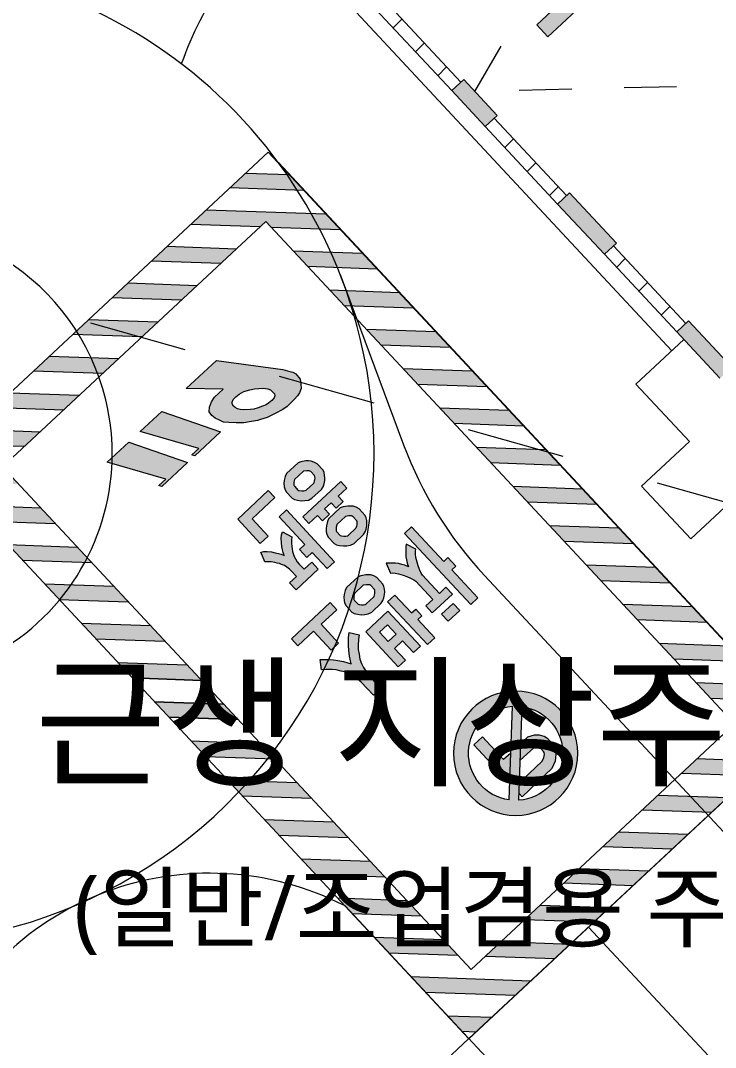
# Model space of a CAD drawing. Header units: millimetres. Extents: x -71377 to 516042, y -145869 to 441446.
# Drawn here: x 170572 to 181189, y 77446 to 93137 of the extents above; entities that cross this region are included whole.
import ezdxf

# ---------------------------------------------------------------- set-up
doc = ezdxf.new("R2010")
doc.units = ezdxf.units.MM
doc.header["$LTSCALE"] = 1000
doc.linetypes.add('_점선_M_', pattern=[3, 1.5, -1.5])
doc.linetypes.add('_점선_S_', pattern=[1.6, 0.8, -0.8])
for name, color, linetype, lineweight in [('01', 1, 'Continuous', 5), ('04', 4, 'Continuous', 5), ('06', 6, 'Continuous', 5), ('08', 8, 'Continuous', 5), ('A-ele-8', 8, 'Continuous', 5), ('A-fnsh', 5, 'Continuous', 5), ('A-hat', 251, 'Continuous', 5), ('A-text-1', 3, 'Continuous', 5), ('A_bwall', 3, 'Continuous', 5), ('A_cwall', 2, 'Continuous', 5), ('AA_dash_M_', 7, '_점선_M_', 5), ('AA_오픈', 8, '_점선_S_', 5), ('조경라인_dwg', 8, 'Continuous', 5)]:
    doc.layers.add(name, color=color, linetype=linetype, lineweight=lineweight)
doc.styles.add('나눔고딕_5', font='NanumGothic.ttf', dxfattribs={"height": 1000})
doc.styles.add('나눔고딕_6', font='NanumGothic.ttf', dxfattribs={"height": 1600})
pattern_1 = [(45, (165969.5, 243949.9), (-353.5534, 353.5534), [])]

# ---------------------------------------------------------------- blocks, each defined once
blk = doc.blocks.new('조경라인_dwg_소방차전용주차구역_7x12_-7862189-지반층 배치도')
at = {"layer": '08'}
h = blk.add_hatch(color=256, dxfattribs=at)
h.paths.add_polyline_path([(157, 12000), (482, 12000), (0, 11518), (0, 11843)])
h.paths.add_polyline_path([(977, 12000), (1303, 12000), (0, 10697), (0, 11023)])
h.paths.add_polyline_path([(1798, 12000), (2123, 12000), (1373, 11250), (1048, 11250)])
h.paths.add_polyline_path([(750, 10952), (750, 10627), (0, 9877), (0, 10202), (157, 10359)])
h.paths.add_polyline_path([(2618, 12000), (2943, 12000), (2193, 11250), (1868, 11250), (2561, 11943)])
h.paths.add_polyline_path([(750, 10132), (750, 9807), (0, 9057), (0, 9382), (553, 9935)])
h.paths.add_polyline_path([(3438, 12000), (3763, 12000), (3013, 11250), (2688, 11250), (2957, 11519)])
h.paths.add_polyline_path([(750, 9312), (750, 8987), (0, 8237), (0, 8562)])
h.paths.add_polyline_path([(4258, 12000), (4584, 12000), (3834, 11250), (3508, 11250)])
h.paths.add_polyline_path([(750, 8492), (750, 8166), (0, 7416), (0, 7742)])
h.paths.add_polyline_path([(5079, 12000), (5404, 12000), (4654, 11250), (4329, 11250)])
h.paths.add_polyline_path([(750, 7671), (750, 7346), (0, 6596), (0, 6921)])
h.paths.add_polyline_path([(5899, 12000), (6224, 12000), (5474, 11250), (5149, 11250)])
h.paths.add_polyline_path([(750, 6851), (750, 6526), (0, 5776), (0, 6101), (127, 6229)])
h.paths.add_polyline_path([(6719, 12000), (7000, 12000), (7000, 11956), (6250, 11206), (6250, 11250), (5969, 11250)])
h.paths.add_polyline_path([(750, 6031), (750, 5706), (0, 4956), (0, 5281), (523, 5804)])
h.paths.add_polyline_path([(7000, 11461), (7000, 11135), (6250, 10385), (6250, 10711)])
h.paths.add_polyline_path([(750, 5211), (750, 4885), (0, 4135), (0, 4461)])
h.paths.add_polyline_path([(7000, 10640), (7000, 10315), (6250, 9565), (6250, 9890)])
h.paths.add_polyline_path([(750, 4390), (750, 4065), (0, 3315), (0, 3640)])
h.paths.add_polyline_path([(7000, 9820), (7000, 9495), (6250, 8745), (6250, 9070)])
h.paths.add_polyline_path([(750, 3570), (750, 3245), (0, 2495), (0, 2820)])
h.paths.add_polyline_path([(7000, 9000), (7000, 8675), (6250, 7925), (6250, 8250)])
h.paths.add_polyline_path([(750, 2750), (750, 2425), (0, 1675), (0, 2000)])
h.paths.add_polyline_path([(7000, 8180), (7000, 7854), (6250, 7104), (6250, 7430), (6519, 7699)])
h.paths.add_polyline_path([(750, 1930), (750, 1604), (0, 854), (0, 1180)])
h.paths.add_polyline_path([(7000, 7360), (7000, 7034), (6250, 6284), (6250, 6610), (6915, 7274)])
h.paths.add_polyline_path([(750, 1110), (750, 784), (0, 34), (0, 360)])
h.paths.add_polyline_path([(7000, 6539), (7000, 6214), (6250, 5464), (6250, 5789)])
h.paths.add_polyline_path([(1211, 750), (1536, 750), (786, 0), (461, 0)])
h.paths.add_polyline_path([(7000, 5719), (7000, 5394), (6250, 4644), (6250, 4969)])
h.paths.add_polyline_path([(2031, 750), (2356, 750), (1606, 0), (1281, 0)])
h.paths.add_polyline_path([(7000, 4899), (7000, 4574), (6250, 3825), (6250, 4149)])
h.paths.add_polyline_path([(2851, 750), (3176, 750), (2426, 0), (2101, 0)])
h.paths.add_polyline_path([(7000, 4079), (7000, 3753), (6250, 3003), (6250, 3329), (6490, 3568)])
h.paths.add_polyline_path([(3671, 750), (3997, 750), (3247, 0), (2921, 0)])
h.paths.add_polyline_path([(7000, 3258), (7000, 2933), (6250, 2183), (6250, 2508), (6885, 3144)])
h.paths.add_polyline_path([(4492, 750), (4817, 750), (4067, 0), (3742, 0)])
h.paths.add_polyline_path([(7000, 2438), (7000, 2113), (6250, 1363), (6250, 1688)])
h.paths.add_polyline_path([(5312, 750), (5637, 750), (4887, 0), (4562, 0), (5273, 711)])
h.paths.add_polyline_path([(7000, 1618), (7000, 1293), (5707, 0), (5382, 0), (6132, 750), (6250, 750), (6250, 868)])
h.paths.add_polyline_path([(7000, 798), (7000, 472), (6528, 0), (6202, 0)])
h = blk.add_hatch(color=256, dxfattribs=at)
h.paths.add_polyline_path([(2828, 9970), (2908, 10041), (2995, 10102), (3088, 10154), (3186, 10195), (3289, 10224), (3394, 10242), (3500, 10248), (3606, 10242), (3711, 10224), (3814, 10195), (3912, 10154), (4005, 10102), (4092, 10041), (4208, 9930), (4243, 9890), (4304, 9803), (4356, 9710), (4397, 9612), (4426, 9509), (4444, 9404), (4450, 9298), (4444, 9192), (4426, 9087), (4397, 8984), (4356, 8886), (4304, 8793), (4243, 8706), (4172, 8626), (4092, 8555), (4005, 8494), (3893, 8434), (3814, 8401), (3711, 8372), (3606, 8354), (3500, 8348), (3394, 8354), (3289, 8372), (3186, 8401), (3088, 8442), (2995, 8494), (2908, 8555), (2828, 8626), (2757, 8706), (2696, 8793), (2644, 8886), (2603, 8984), (2574, 9087), (2556, 9192), (2550, 9298), (2556, 9404), (2574, 9509), (2603, 9612), (2666, 9749), (2696, 9803), (2757, 9890)])
h.paths.add_polyline_path([(3046, 9857), (4060, 8845), (4113, 8920), (4156, 9001), (4188, 9087), (4210, 9176), (4219, 9267), (4217, 9359), (4204, 9450), (4179, 9538), (4143, 9622), (4040, 9774), (4040, 9774), (3975, 9839), (3903, 9895), (3823, 9941), (3739, 9977), (3651, 10002), (3560, 10016), (3468, 10017), (3377, 10007), (3288, 9986), (3202, 9953), (3121, 9910)])
h.paths.add_polyline_path([(2940, 9751), (2887, 9676), (2834, 9569), (2812, 9509), (2790, 9420), (2781, 9329), (2783, 9237), (2796, 9146), (2821, 9058), (2857, 8974), (2904, 8894), (2960, 8822), (3025, 8757), (3097, 8701), (3177, 8655), (3261, 8619), (3349, 8594), (3440, 8580), (3532, 8579), (3623, 8589), (3724, 8615), (3798, 8643), (3879, 8686), (3954, 8739), (3460, 9232)])
h = blk.add_hatch(color=256, dxfattribs=at)
h.paths.add_polyline_path([(3120, 9851), (3752, 9844), (3865, 9797), (3941, 9736), (3991, 9665), (4011, 9596), (4012, 9473), (3991, 9408), (3955, 9346), (3895, 9289), (3801, 9244), (3660, 9244), (3480, 9424), (3760, 9424), (3812, 9459), (3832, 9501), (3826, 9586), (3808, 9612), (3773, 9640), (3715, 9664), (3300, 9669), (3300, 9604), (3120, 9783)])
h.paths.add_polyline_path([(3120, 9571), (3448, 9244), (3300, 9244), (3300, 8767), (3120, 8767), (3120, 9262)])
h.paths.add_polyline_path([(2518, 7165), (2670, 7165), (2676, 6894), (2693, 6756), (2741, 6621), (2864, 6449), (2987, 6343), (2896, 6214), (2792, 6310), (2656, 6480), (2594, 6584), (2479, 6406), (2351, 6264), (2292, 6214), (2201, 6343), (2324, 6449), (2366, 6497), (2447, 6621), (2495, 6756), (2512, 6894), (2518, 7028)])
h.paths.add_polyline_path([(3090, 7109), (3241, 7109), (3241, 6864), (3408, 6873), (3408, 7109), (3556, 7109), (3556, 6378), (3090, 6378)])
h.paths.add_polyline_path([(2514, 6221), (2671, 6221), (2671, 5829), (2997, 5829), (2997, 5682), (2188, 5682), (2188, 5829), (2514, 5829)])
h.paths.add_polyline_path([(3649, 7167), (3799, 7167), (3799, 6784), (3887, 6784), (3887, 6645), (3799, 6645), (3799, 6270), (3649, 6270), (3649, 6614)])
h.paths.add_polyline_path([(3241, 6723), (3241, 6526), (3408, 6526), (3408, 6723)])
h.paths.add_polyline_path([(4122, 7118), (4364, 7118), (4364, 6973), (4122, 6973)])
h.paths.add_polyline_path([(3217, 6139), (3305, 6205), (3403, 6222), (3561, 6222), (3648, 6188), (3718, 6130), (3766, 6061), (3780, 6026), (3780, 5890), (3741, 5797), (3683, 5742), (3579, 5682), (3336, 5682), (3292, 5700), (3206, 5765), (3157, 5835), (3142, 5882), (3142, 6015), (3154, 6055), (3181, 6095)])
h.paths.add_polyline_path([(4031, 6860), (4452, 6860), (4452, 6716), (4314, 6716), (4322, 6299), (4365, 6187), (4428, 6070), (4488, 5997), (4513, 5979), (4456, 5823), (4350, 5924), (4322, 5957), (4245, 6100), (4205, 6018), (4139, 5924), (4033, 5824), (3977, 5980), (4032, 6029), (4099, 6134), (4169, 6299), (4177, 6335), (4178, 6716), (4031, 6716)])
h.paths.add_polyline_path([(3325, 6034), (3292, 5991), (3299, 5888), (3331, 5855), (3363, 5833), (3365, 5832), (3547, 5832), (3548, 5833), (3619, 5887), (3630, 5914), (3621, 6013), (3569, 6060), (3541, 6072), (3368, 6067), (3349, 6055)])
h.paths.add_polyline_path([(4548, 7167), (4698, 7167), (4698, 6583), (4782, 6583), (4782, 6406), (4698, 6406), (4698, 5682), (4548, 5682), (4548, 5811)])
h.paths.add_polyline_path([(2749, 5183), (3213, 5183), (3213, 5037), (3054, 5037), (3064, 4832), (3111, 4717), (3222, 4574), (3254, 4546), (3200, 4393), (3122, 4454), (3016, 4594), (2974, 4677), (2932, 4594), (2871, 4506), (2786, 4417), (2748, 4393), (2694, 4546), (2762, 4613), (2837, 4717), (2884, 4832), (2894, 4929), (2894, 5037), (2749, 5037)])
h.paths.add_polyline_path([(3320, 5271), (3474, 5271), (3474, 4190), (3320, 4190), (3320, 4770), (3207, 4770), (3207, 4934), (3320, 4934)])
h.paths.add_polyline_path([(3735, 5186), (3823, 5252), (3883, 5269), (4079, 5269), (4166, 5235), (4236, 5177), (4284, 5108), (4298, 5073), (4298, 4937), (4259, 4844), (4201, 4789), (4097, 4729), (3854, 4729), (3810, 4747), (3724, 4812), (3675, 4882), (3660, 4929), (3660, 5062), (3672, 5102), (3699, 5142)])
h.paths.add_polyline_path([(2834, 4291), (2998, 4291), (2998, 3932), (3474, 3932), (3474, 3785), (2834, 3785), (2834, 4212)])
h.paths.add_polyline_path([(3843, 5081), (3810, 5038), (3817, 4935), (3849, 4902), (3882, 4880), (3884, 4879), (4065, 4879), (4067, 4880), (4137, 4934), (4148, 4961), (4139, 5060), (4088, 5107), (4059, 5119), (3886, 5114), (3868, 5102)])
h.paths.add_polyline_path([(3584, 4577), (3765, 4577), (3765, 4688), (3911, 4688), (3911, 4577), (4051, 4577), (4051, 4688), (4197, 4688), (4197, 4577), (4378, 4577), (4378, 4439), (3584, 4439)])
h.paths.add_polyline_path([(3735, 4242), (3823, 4308), (3883, 4325), (4079, 4325), (4166, 4291), (4236, 4233), (4284, 4164), (4298, 4099), (4298, 3993), (4259, 3900), (4201, 3845), (4097, 3785), (3854, 3785), (3810, 3803), (3724, 3868), (3675, 3938), (3660, 3985), (3660, 4118), (3672, 4158), (3699, 4198)])
h.paths.add_polyline_path([(3843, 4137), (3810, 4094), (3817, 3991), (3849, 3958), (3882, 3936), (3884, 3935), (4065, 3935), (4067, 3936), (4137, 3990), (4148, 4017), (4139, 4116), (4088, 4163), (4059, 4175), (3886, 4170), (3868, 4158)])
h = blk.add_hatch(color=256, dxfattribs=at)
h.paths.add_polyline_path([(2326, 2631), (2862, 2631), (2419, 1790), (1971, 1790), (2447, 2589), (2303, 2589)])
h.paths.add_polyline_path([(3015, 2631), (3551, 2631), (3108, 1790), (2660, 1790), (3136, 2589), (2992, 2589)])
h.paths.add_polyline_path([(3819, 2693), (3905, 2771), (4128, 2909), (4224, 2958), (4480, 3032), (4563, 3041), (4786, 3031), (4841, 3015), (4904, 2984), (4992, 2873), (4998, 2767), (4979, 2718), (4899, 2584), (4249, 1790), (3619, 1790), (4025, 2183), (3833, 2186), (3763, 2201), (3688, 2239), (3633, 2289), (3625, 2355), (3647, 2454), (3688, 2553), (3740, 2613)])
h.paths.add_polyline_path([(4044, 2628), (3983, 2552), (3965, 2478), (3974, 2441), (3992, 2421), (4028, 2402), (4153, 2403), (4232, 2425), (4381, 2504), (4482, 2586), (4529, 2640), (4550, 2683), (4550, 2769), (4507, 2811), (4387, 2813), (4344, 2804), (4160, 2725), (4116, 2689)])
for p, q in [((0, 11843), (157, 12000)), ((0, 11023), (977, 12000)), ((0, 11518), (482, 12000)), ((0, 10697), (1303, 12000)), ((1048, 11250), (1798, 12000)), ((1373, 11250), (2123, 12000)), ((1868, 11250), (2618, 12000)), ((2193, 11250), (2943, 12000)), ((2688, 11250), (3438, 12000)), ((3013, 11250), (3763, 12000)), ((3508, 11250), (4258, 12000)), ((3834, 11250), (4584, 12000)), ((4329, 11250), (5079, 12000)), ((4654, 11250), (5404, 12000)), ((5149, 11250), (5899, 12000)), ((5474, 11250), (6224, 12000)), ((6250, 10711), (7000, 11461)), ((6250, 10385), (7000, 11135)), ((0, 10202), (750, 10952)), ((0, 9877), (750, 10627)), ((6250, 9890), (7000, 10640)), ((6250, 9565), (7000, 10315)), ((0, 9382), (750, 10132)), ((0, 9057), (750, 9807)), ((2940, 9751), (3954, 8739)), ((3046, 9857), (4060, 8845)), ((6250, 9070), (7000, 9820)), ((6250, 8745), (7000, 9495)), ((0, 8562), (750, 9312)), ((0, 8237), (750, 8987)), ((6250, 8250), (7000, 9000)), ((6250, 7925), (7000, 8675)), ((0, 7742), (750, 8492)), ((0, 7416), (750, 8166)), ((6250, 7430), (7000, 8180)), ((6250, 7104), (7000, 7854)), ((0, 6921), (750, 7671)), ((0, 6596), (750, 7346)), ((6250, 6610), (7000, 7360)), ((6250, 6284), (7000, 7034)), ((0, 6101), (750, 6851)), ((0, 5776), (750, 6526)), ((6250, 5789), (7000, 6539)), ((6250, 5464), (7000, 6214)), ((6250, 4969), (7000, 5719)), ((6250, 4644), (7000, 5394)), ((0, 4135), (750, 4885)), ((6250, 4149), (7000, 4899)), ((6250, 3824), (7000, 4574)), ((0, 3640), (750, 4390)), ((0, 3315), (750, 4065)), ((6250, 3329), (7000, 4079)), ((6250, 3003), (7000, 3753)), ((0, 2820), (750, 3570)), ((0, 2495), (750, 3245)), ((6250, 2508), (7000, 3258)), ((6250, 2183), (7000, 2933)), ((0, 2000), (750, 2750)), ((0, 1675), (750, 2425)), ((6250, 1688), (7000, 2438)), ((6250, 1363), (7000, 2113)), ((0, 1180), (750, 1930)), ((0, 854), (750, 1604)), ((6250, 868), (7000, 1618)), ((5707, 0), (7000, 1293)), ((6202, 0), (7000, 798)), ((461, 0), (1211, 750)), ((786, 0), (1536, 750)), ((1281, 0), (2031, 750)), ((1606, 0), (2356, 750)), ((2101, 0), (2851, 750)), ((2426, 0), (3176, 750)), ((2921, 0), (3671, 750)), ((3247, 0), (3997, 750)), ((3742, 0), (4492, 750)), ((4067, 0), (4817, 750)), ((4562, 0), (5312, 750)), ((4887, 0), (5637, 750)), ((5382, 0), (6132, 750)), ((6528, 0), (7000, 472))]:
    blk.add_line(p, q, dxfattribs=at)
at = {"layer": '08', "flags": 128}
for points in [[(7000, 0), (7000, 12000), (0, 12000), (0, 0)], [(6250, 750), (6250, 11250), (750, 11250), (750, 750)], [(2594, 6584), (2656, 6480), (2709, 6406), (2751, 6357), (2792, 6310), (2837, 6264), (2896, 6214), (2987, 6343), (2930, 6387), (2864, 6449), (2822, 6497), (2781, 6560), (2741, 6621), (2714, 6688), (2693, 6756), (2683, 6807), (2676, 6894), (2670, 7028), (2670, 7165), (2518, 7165), (2518, 7028), (2512, 6894), (2505, 6807), (2495, 6756), (2474, 6688), (2447, 6621), (2407, 6560), (2366, 6497), (2324, 6449), (2258, 6387), (2201, 6343), (2292, 6214), (2351, 6264), (2396, 6310), (2437, 6357), (2479, 6406), (2532, 6480)], [(3408, 6864), (3408, 7109), (3556, 7109), (3556, 6378), (3090, 6378), (3090, 7109), (3241, 7109), (3241, 6864)], [(3799, 6784), (3799, 7167), (3649, 7167), (3649, 6270), (3799, 6270), (3799, 6270), (3799, 6645), (3887, 6645), (3887, 6784)], [(4122, 7118), (4364, 7118), (4364, 6973), (4122, 6973)], [(4548, 5682), (4548, 7167), (4698, 7167), (4698, 6583), (4782, 6583), (4782, 6406), (4698, 6406), (4698, 5682)], [(3241, 6723), (3408, 6723), (3408, 6526), (3241, 6526)], [(2514, 6221), (2671, 6221), (2671, 5829), (2997, 5829), (2997, 5682), (2188, 5682), (2188, 5829), (2514, 5829)], [(3365, 6222), (3561, 6222), (3608, 6209), (3648, 6188), (3690, 6158), (3718, 6130), (3744, 6099), (3766, 6061), (3780, 6026), (3780, 5890), (3763, 5839), (3741, 5797), (3715, 5771), (3683, 5742), (3621, 5701), (3579, 5682), (3336, 5682), (3292, 5700), (3239, 5736), (3206, 5765), (3174, 5804), (3157, 5835), (3142, 5882), (3142, 6015), (3154, 6055), (3181, 6095), (3217, 6139), (3259, 6175), (3305, 6205)], [(750, 6031), (0, 5281)], [(3386, 6072), (3541, 6072), (3553, 6069), (3569, 6060), (3593, 6043), (3607, 6029), (3621, 6013), (3630, 5997), (3630, 5914), (3625, 5898), (3619, 5887), (3612, 5880), (3591, 5861), (3548, 5833), (3547, 5832), (3365, 5832), (3363, 5833), (3331, 5855), (3314, 5870), (3299, 5888), (3295, 5894), (3292, 5905), (3292, 5991), (3301, 6005), (3325, 6034), (3349, 6055), (3368, 6067)], [(750, 5706), (0, 4956)], [(750, 5211), (0, 4461)], [(3054, 5037), (3213, 5037), (3213, 5183), (2749, 5183), (2749, 5037), (2894, 5037), (2894, 4929), (2892, 4882), (2884, 4832), (2871, 4791), (2850, 4746), (2837, 4717), (2815, 4687), (2794, 4657), (2762, 4613), (2732, 4579), (2694, 4546), (2748, 4393), (2786, 4417), (2826, 4454), (2871, 4506), (2904, 4551), (2932, 4594), (2954, 4632), (2974, 4677), (2994, 4632), (3016, 4594), (3044, 4551), (3077, 4506), (3122, 4454), (3162, 4417), (3200, 4393), (3254, 4546), (3216, 4579), (3186, 4613), (3154, 4657), (3133, 4687), (3111, 4717), (3098, 4746), (3077, 4791), (3064, 4832), (3056, 4882), (3054, 4929)], [(3320, 4770), (3207, 4770), (3207, 4934), (3320, 4934), (3320, 5271), (3474, 5271), (3474, 4190), (3320, 4190)], [(3883, 5269), (4079, 5269), (4126, 5256), (4166, 5235), (4208, 5205), (4236, 5177), (4262, 5146), (4284, 5108), (4298, 5073), (4298, 4937), (4281, 4886), (4259, 4844), (4233, 4818), (4201, 4789), (4139, 4748), (4097, 4729), (3854, 4729), (3810, 4747), (3757, 4783), (3724, 4812), (3692, 4851), (3675, 4882), (3660, 4929), (3660, 5062), (3672, 5102), (3699, 5142), (3735, 5186), (3777, 5222), (3823, 5252)], [(3904, 5119), (4059, 5119), (4071, 5116), (4088, 5107), (4111, 5090), (4126, 5076), (4139, 5060), (4148, 5044), (4148, 4961), (4143, 4945), (4137, 4934), (4130, 4927), (4109, 4908), (4067, 4880), (4065, 4879), (3884, 4879), (3882, 4880), (3849, 4902), (3833, 4917), (3817, 4935), (3814, 4941), (3810, 4952), (3810, 5038), (3820, 5052), (3843, 5081), (3868, 5102), (3886, 5114)], [(4051, 4577), (3911, 4577), (3911, 4688), (3765, 4688), (3765, 4577), (3584, 4577), (3584, 4439), (4378, 4439), (4378, 4577), (4197, 4577), (4197, 4688), (4051, 4688)], [(2834, 3785), (3474, 3785), (3474, 3932), (2998, 3932), (2998, 4291), (2834, 4291)], [(3883, 4325), (4079, 4325), (4126, 4312), (4166, 4291), (4208, 4261), (4236, 4233), (4262, 4202), (4284, 4164), (4298, 4129), (4298, 3993), (4281, 3942), (4259, 3900), (4233, 3874), (4201, 3845), (4139, 3804), (4097, 3785), (3854, 3785), (3810, 3803), (3757, 3839), (3724, 3868), (3692, 3907), (3675, 3938), (3660, 3985), (3660, 4118), (3672, 4158), (3699, 4198), (3735, 4242), (3777, 4278), (3823, 4308)], [(3904, 4175), (4059, 4175), (4071, 4172), (4088, 4163), (4111, 4146), (4126, 4132), (4139, 4116), (4148, 4100), (4148, 4017), (4143, 4001), (4137, 3990), (4130, 3983), (4109, 3964), (4067, 3936), (4065, 3935), (3884, 3935), (3882, 3936), (3849, 3958), (3833, 3973), (3817, 3991), (3814, 3997), (3810, 4008), (3810, 4094), (3820, 4108), (3843, 4137), (3868, 4158), (3886, 4170)], [(4992, 2873), (4951, 2930), (4904, 2984), (4841, 3015), (4786, 3031), (4712, 3038), (4563, 3041), (4480, 3032), (4352, 2995), (4224, 2958), (4128, 2909), (4081, 2889), (3980, 2821), (3905, 2771), (3819, 2693), (3740, 2613), (3688, 2553), (3662, 2489), (3634, 2421), (3625, 2355), (3633, 2289), (3688, 2239), (3763, 2201), (3847, 2183), (4025, 2183), (3619, 1790), (4249, 1790), (4899, 2584), (4936, 2646), (4979, 2718), (4998, 2767)], [(4453, 2813), (4387, 2813), (4344, 2804), (4288, 2782), (4222, 2756), (4160, 2725), (4116, 2689), (4044, 2628), (4004, 2585), (3983, 2552), (3968, 2512), (3965, 2478), (3974, 2441), (3992, 2421), (4028, 2402), (4088, 2398), (4153, 2403), (4232, 2425), (4320, 2467), (4381, 2504), (4482, 2586), (4529, 2640), (4550, 2683), (4550, 2736), (4550, 2769), (4532, 2793), (4507, 2811)], [(2862, 2631), (2326, 2631), (2303, 2589), (2447, 2589), (1971, 1790), (2419, 1790)], [(3551, 2631), (3015, 2631), (2992, 2589), (3136, 2589), (2660, 1790), (3108, 1790)]]:
    blk.add_lwpolyline(points, close=True, dxfattribs=at)
for points in [[(3120, 9783), (3120, 9851), (3752, 9844), (3865, 9797), (3941, 9736), (3991, 9665), (4011, 9596), (4012, 9473), (3991, 9408), (3955, 9346), (3895, 9289), (3801, 9244), (3660, 9244)], [(3300, 9604), (3300, 9669), (3715, 9664), (3773, 9640), (3808, 9612), (3826, 9586), (3831, 9569), (3832, 9501), (3826, 9483), (3812, 9459), (3791, 9439), (3760, 9424), (3480, 9424)], [(3448, 9244), (3300, 9244), (3300, 8767), (3120, 8767), (3120, 9571)], [(4178, 6716), (4031, 6716), (4031, 6860), (4452, 6860), (4452, 6716), (4314, 6716), (4314, 6335), (4322, 6299), (4340, 6243), (4365, 6187), (4391, 6134), (4428, 6070), (4458, 6028), (4488, 5997), (4513, 5979), (4456, 5823), (4429, 5845), (4387, 5884), (4350, 5924), (4322, 5957), (4295, 6001), (4268, 6044), (4245, 6100), (4222, 6044), (4195, 6001), (4167, 5958), (4139, 5924), (4102, 5884), (4060, 5846), (4033, 5824), (3977, 5980), (4002, 5998), (4032, 6029), (4062, 6071), (4099, 6134), (4125, 6187), (4150, 6243), (4169, 6299), (4177, 6335), (4178, 6716)]]:
    blk.add_lwpolyline(points, dxfattribs=at)
at = {"layer": '08'}
blk.add_circle((3500, 9298), 950, dxfattribs=at)
for start, end in [(321.0316, 129.0652), (141.0235, 309.0733)]:
    blk.add_arc((3500, 9298), 720, start, end, dxfattribs=at)
blk = doc.blocks.new('조경라인_dwg_소방차전용주차구역-7862190-지반층 배치도')
at = {"extrusion": (0, 0, -1), "zscale": -1, "rotation": 137.0002275683243}
blk.add_blockref('조경라인_dwg_소방차전용주차구역_7x12_-7862189-지반층 배치도', (-96083, -9210), dxfattribs=at)
blk = doc.blocks.new('조경라인_dwg_XREF-조경라인$0$XREF-조경라인$0$XREF-조경라인$0$XR-단지배치도$0$XR-단지배치도$0$A$Ce978da38-7862171-지반층 배치도')
at = {"layer": '04'}
for points in [[(1486, -360), (1184, -337), (1481, -311)], [(2280, -291), (1779, -285), (2276, -242)], [(2280, -291), (1783, -334), (1779, -285)], [(295, -464), (-7, -440), (290, -414)], [(295, -464), (-3, -490), (-7, -440)], [(890, -412), (588, -388), (886, -363)], [(890, -412), (592, -438), (588, -388)], [(1486, -360), (1188, -386), (1184, -337)], [(-385, -4262), (-87, -4236), (-83, -4285)], [(-1576, -4365), (-1278, -4339), (-1274, -4389)], [(-1576, -4365), (-1274, -4389), (-1572, -4415)], [(-981, -4313), (-683, -4288), (-679, -4337), (-737, -4333)], [(-981, -4313), (-726, -4341), (-976, -4363)], [(-385, -4262), (-83, -4285), (-381, -4311)], [(-2399, -4437), (-1902, -4394), (-1898, -4443), (-2233, -4439)], [(-2399, -4437), (-1898, -4443), (-2395, -4487)]]:
    blk.add_hatch(color=256, dxfattribs=at).paths.add_polyline_path(points)
for p, q in [((1184, -337), (1481, -311)), ((1481, -311), (1486, -360)), ((1779, -285), (2276, -242)), ((1779, -285), (2276, -242)), ((2280, -291), (1779, -285)), ((1783, -334), (1779, -285)), ((1779, -285), (2280, -291)), ((2280, -291), (1783, -334)), ((2280, -291), (1783, -334)), ((2276, -242), (2280, -291)), ((-7, -440), (290, -414)), ((295, -464), (-7, -440)), ((-3, -490), (-7, -440)), ((-7, -440), (295, -464)), ((295, -464), (-3, -490)), ((290, -414), (295, -464)), ((588, -388), (886, -363)), ((890, -412), (588, -388)), ((592, -438), (588, -388)), ((588, -388), (890, -412)), ((890, -412), (592, -438)), ((886, -363), (890, -412)), ((1486, -360), (1184, -337)), ((1188, -386), (1184, -337)), ((1184, -337), (1486, -360)), ((1486, -360), (1188, -386)), ((-385, -4262), (-87, -4236)), ((-87, -4236), (-83, -4285)), ((-1600, -4417), (-1605, -4368)), ((-1576, -4365), (-1278, -4339)), ((-1576, -4365), (-1274, -4389)), ((-1572, -4415), (-1576, -4365)), ((-1274, -4389), (-1576, -4365)), ((-1274, -4389), (-1572, -4415)), ((-1278, -4339), (-1274, -4389)), ((-981, -4313), (-683, -4288)), ((-981, -4313), (-726, -4341)), ((-976, -4363), (-981, -4313)), ((-737, -4333), (-981, -4313)), ((-726, -4341), (-976, -4363)), ((-679, -4337), (-737, -4333)), ((-683, -4288), (-679, -4337)), ((-385, -4262), (-83, -4285)), ((-381, -4311), (-385, -4262)), ((-83, -4285), (-385, -4262)), ((-83, -4285), (-381, -4311)), ((-2667, -4510), (-2671, -4461)), ((-2399, -4437), (-1902, -4394)), ((-2399, -4437), (-1902, -4394)), ((-2399, -4437), (-1898, -4443)), ((-2395, -4487), (-2399, -4437)), ((-2233, -4439), (-2399, -4437)), ((-1898, -4443), (-2395, -4487)), ((-1898, -4443), (-2395, -4487)), ((-1898, -4443), (-2233, -4439)), ((-1902, -4394), (-1898, -4443))]:
    blk.add_line(p, q, dxfattribs=at)
at = {"layer": '04', "flags": 128}
for points in [[(-498, -43), (0, 0), (408, -4682), (-91, -4726)], [(2552, -268), (-212, -508), (-216, -458), (2548, -218)], [(1184, -337), (1481, -311), (1486, -360), (1188, -386)], [(-410, -437), (0, -402), (10, -521), (41, -870), (-388, -907), (-418, -558), (10, -521), (-400, -557)], [(319, -4288), (-90, -4324), (-101, -4205), (-131, -3856), (297, -3819), (328, -4167), (-101, -4205), (309, -4169)]]:
    blk.add_lwpolyline(points, close=True, dxfattribs=at)
for points in [[(-7, -440), (290, -414), (295, -464), (-3, -490)], [(588, -388), (886, -363), (890, -412), (592, -438)], [(-2643, -4458), (121, -4218), (126, -4267), (-2638, -4508)], [(-83, -4285), (-381, -4311), (-385, -4262), (-87, -4236)], [(-1576, -4365), (-1278, -4339), (-1274, -4389), (-1572, -4415)], [(-679, -4337), (-976, -4363), (-981, -4313), (-683, -4288)]]:
    blk.add_lwpolyline(points, dxfattribs=at)
blk = doc.blocks.new('조경라인_dwg_A$Ced66136b-7862173-지반층 배치도')
at = {"layer": '01'}
for p, q in [((32280, 19597), (40311, 10984)), ((33223, 17889), (34192, 15286)), ((37018, 7917), (40769, 3895))]:
    blk.add_line(p, q, dxfattribs=at)
at = {"layer": '01', "flags": 128}
for points in [[(35427, 13289), (42597, 5600), (38940, 2190), (33298, 8240)], [(35189, 6213), (38992, 9759), (40309, 10986)]]:
    blk.add_lwpolyline(points, dxfattribs=at)
at = {"layer": '01'}
for centre, radius, start, end in [((36442, 19073), 6000, 133, 160.1911), ((26241, 15148), 7500, 13.5878, 189.9829), ((26241, 15148), 3500, 13.5878, 189.9829), ((26241, 15148), 7500, 189.9829, 13.5878), ((26241, 15148), 3500, 189.9829, 13.5878), ((39815, 17381), 6000, 200.4368, 223), ((31230, 4205), 4534, 62.8621, 159.0171)]:
    blk.add_arc(centre, radius, start, end, dxfattribs=at)
at = {"rotation": 128.0251570726265}
blk.add_blockref('조경라인_dwg_XREF-조경라인$0$XREF-조경라인$0$XREF-조경라인$0$XR-단지배치도$0$XR-단지배치도$0$A$Ce978da38-7862171-지반층 배치도', (27478, 23590), dxfattribs=at)
blk = doc.blocks.new('조경라인_dwg-6847807-지반층 배치도')
at = {"layer": '06'}
blk.add_line((175644, 75926), (177421, 77582), dxfattribs=at)
for name, p in [('조경라인_dwg_소방차전용주차구역-7862190-지반층 배치도', (73152, 95564)), ('조경라인_dwg_A$Ced66136b-7862173-지반층 배치도', (142231, 71369))]:
    blk.add_blockref(name, p)

msp = doc.modelspace()

# ---------------------------------------------------------------- hatches: boundary and pattern name
at = {"layer": 'A-hat'}
for points in [[(178627.7, 92888.6), (180050.1, 94215.1), (179879.6, 94397.9), (178457.2, 93071.4)], [(177670.6, 91517.6), (177846.6, 91695.4), (177341.9, 92236.6), (177159.1, 92066.1), (177504.7, 91695.4)], [(179491.5, 89564.8), (179674.4, 89735.3), (178958.3, 90503.3), (178775.4, 90332.8), (179252.9, 89820.8)], [(181257.9, 87670.6), (181440.7, 87841.1), (180779.2, 88550.5), (180596.4, 88380)]]:
    msp.add_hatch(color=256, dxfattribs=at).paths.add_polyline_path(points)
h = msp.add_hatch(dxfattribs=at)
h.set_pattern_fill('FP_12', color=256, scale=1000, style=0, pattern_type=2)
h.set_pattern_definition(pattern_1)
h.paths.add_polyline_path([(177159.1, 92066.1), (177298.1, 92195.7), (175443, 94184.9), (175304.1, 94055.4)])
h = msp.add_hatch(dxfattribs=at)
h.set_pattern_fill('FP_12', color=256, scale=1000, style=0, pattern_type=2)
h.set_pattern_definition(pattern_1)
h.paths.add_polyline_path([(177670.6, 91517.6), (178775.4, 90332.8), (178914.4, 90462.3), (177809.6, 91647.1)])
h = msp.add_hatch(dxfattribs=at)
h.set_pattern_fill('FP_12', color=256, scale=1000, style=0, pattern_type=2)
h.set_pattern_definition(pattern_1)
h.paths.add_polyline_path([(180596.4, 88380), (180735.3, 88509.6), (179630.5, 89694.4), (179491.5, 89564.8)])

# ---------------------------------------------------------------- linework, layer by layer
at = {"layer": 'A-ele-8'}
msp.add_line((180522.6, 88092.5), (174227.8, 94842.9), dxfattribs=at)
at = {"layer": 'A-fnsh'}
for p, q in [((180705.5, 88263), (179974.1, 87581.1)), ((179974.1, 87581.1), (180792.5, 86703.4)), ((180792.5, 86703.4), (180061.2, 86021.4)), ((180811.4, 85216.9), (182274.1, 86580.9)), ((180061.2, 86021.4), (180811.4, 85216.9))]:
    msp.add_line(p, q, dxfattribs=at)
at = {"layer": 'A_bwall'}
for p, q in [((177298.1, 92195.7), (175443, 94184.9)), ((175304.1, 94055.4), (177159.1, 92066.1)), ((178914.4, 90462.3), (177809.6, 91647.1)), ((177670.6, 91517.6), (178775.4, 90332.8)), ((180735.3, 88509.6), (179630.5, 89694.4)), ((179491.5, 89564.8), (180596.4, 88380))]:
    msp.add_line(p, q, dxfattribs=at)
at = {"layer": 'A_cwall'}
for p, q in [((179879.6, 94397.9), (178457.2, 93071.4)), ((178627.7, 92888.6), (180050.1, 94215.1)), ((178457.2, 93071.4), (178627.7, 92888.6)), ((177341.9, 92236.6), (177159.1, 92066.1)), ((177853.4, 91688.1), (177341.9, 92236.6)), ((177159.1, 92066.1), (177670.6, 91517.6)), ((177670.6, 91517.6), (177853.4, 91688.1)), ((178958.3, 90503.3), (178775.4, 90332.8)), ((179674.4, 89735.3), (178958.3, 90503.3)), ((178775.4, 90332.8), (179491.5, 89564.8)), ((179491.5, 89564.8), (179674.4, 89735.3)), ((180779.2, 88550.5), (180596.4, 88380)), ((181440.7, 87841.1), (180779.2, 88550.5)), ((180596.4, 88380), (181257.9, 87670.6))]:
    msp.add_line(p, q, dxfattribs=at)
at = {"layer": 'AA_dash_M_'}
msp.add_line((93690.2, 110544.2), (264270.3, 62346.1), dxfattribs=at)
at = {"layer": 'AA_오픈'}
for p, q in [((177512.4, 92053.7), (182290.3, 100317.2)), ((185390.1, 92235), (177512.4, 92053.7))]:
    msp.add_line(p, q, dxfattribs=at)

# ---------------------------------------------------------------- block references
at = {"layer": '조경라인_dwg', "rotation": 8.537736462515947e-07}
msp.add_blockref('조경라인_dwg-6847807-지반층 배치도', (0, 0), dxfattribs=at)

# ---------------------------------------------------------------- texts
at = {"layer": 'A-text-1', "attachment_point": 1, "line_spacing_factor": 1.2}
for s, insert, char_height, width, style in [('\\pxt7.9375,15.875,23.8125,31.75,39.6875,47.625,55.5625,63.5,71.4375,79.375,87.3125,95.25,103.1875,111.125,119.0625,127,134.9375,142.875,150.8125,158.75,166.6875,174.625,182.5625,190.5,198.4375,206.375,214.3125,222.25,230.1875,238.125,246.0625,254;{근생 지상주차장}', (170788.4, 83205.5), 1600, 19565.821, '나눔고딕_6'), ('\\pxt12.7,25.4,38.1,50.8,63.5,76.2,88.9,101.6,114.3,127,139.7,152.4,165.1,177.8,190.5,203.2,215.9,228.6,241.3,254,266.7,279.4,292.1,304.8,317.5,330.2,342.9,355.6,368.3,381,393.7,406.4;{(일반/조업겸용 주차 2대)}', (171388.4, 80080.5), 1000, 18588.141, '나눔고딕_5')]:
    msp.add_mtext(s, dxfattribs=dict(at, insert=insert, char_height=char_height, width=width, style=style))

doc.saveas('drawing.dxf')
